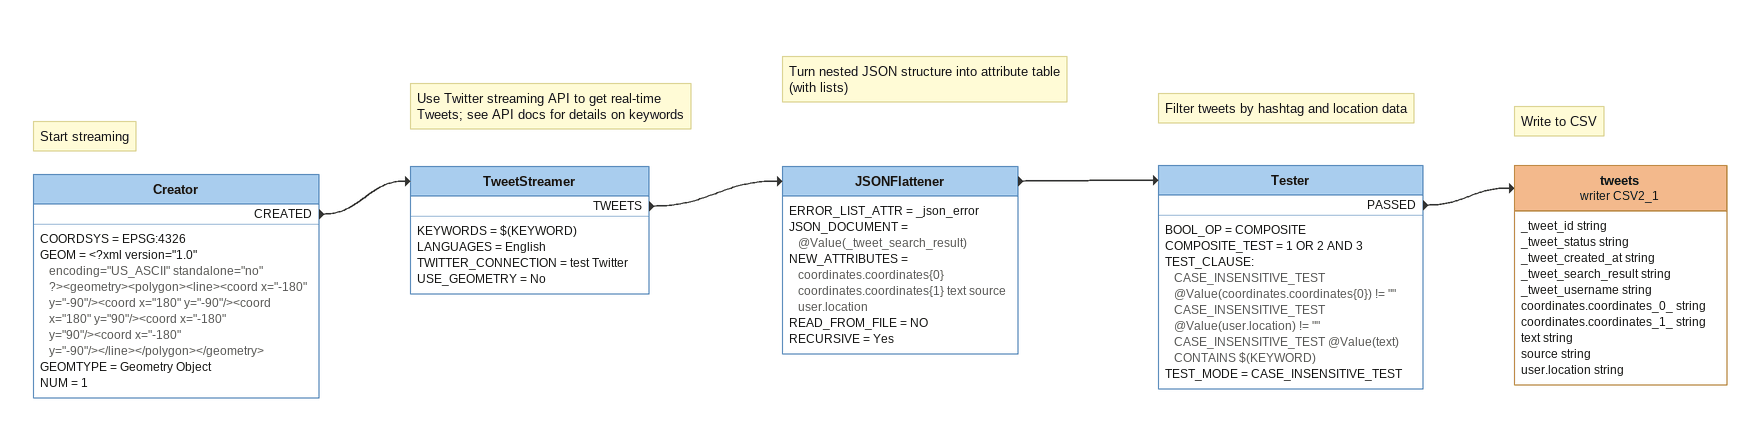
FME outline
Note: Start streaming
Creator
    COORDSYS = EPSG:4326
    GEOM = <?xml version="1.0" encoding="US_ASCII" standalone="no" ?><geometry><polygon><line><coord x="-180" y="-90"/><coord x="180" y="-90"/><coord x="180" y="90"/><coord x="-180" y="90"/><coord x="-180" y="-90"/></line></polygon></geometry>
    GEOMTYPE = Geometry Object
    NUM = 1
    CREATED -> TweetStreamer
Note: Use Twitter streaming API to get real-time Tweets; see API docs for details on keywords
TweetStreamer
    KEYWORDS = $(KEYWORD)
    LANGUAGES = English
    TWITTER_CONNECTION = test Twitter
    USE_GEOMETRY = No
    TWEETS -> JSONFlattener
Note: Turn nested JSON structure into attribute table (with lists)
JSONFlattener
    ERROR_LIST_ATTR = _json_error
    JSON_DOCUMENT = @Value(_tweet_search_result)
    NEW_ATTRIBUTES = coordinates.coordinates{0} coordinates.coordinates{1} text source user.location
    READ_FROM_FILE = NO
    RECURSIVE = Yes
    -> Tester
Note: Filter tweets by hashtag and location data
Tester
    BOOL_OP = COMPOSITE
    COMPOSITE_TEST = 1 OR 2 AND 3
    TEST_CLAUSE:
      CASE_INSENSITIVE_TEST @Value(coordinates.coordinates{0}) != ""
      CASE_INSENSITIVE_TEST @Value(user.location) != ""
      CASE_INSENSITIVE_TEST @Value(text) CONTAINS $(KEYWORD)
    TEST_MODE = CASE_INSENSITIVE_TEST
    PASSED -> tweets (writer CSV2_1)
Note: Write to CSV
tweets (writer CSV2_1)
    attributes: _tweet_id string, _tweet_status string, _tweet_created_at string, _tweet_search_result string, _tweet_username string, coordinates.coordinates_0_ string, coordinates.coordinates_1_ string, text string, source string, user.location string
